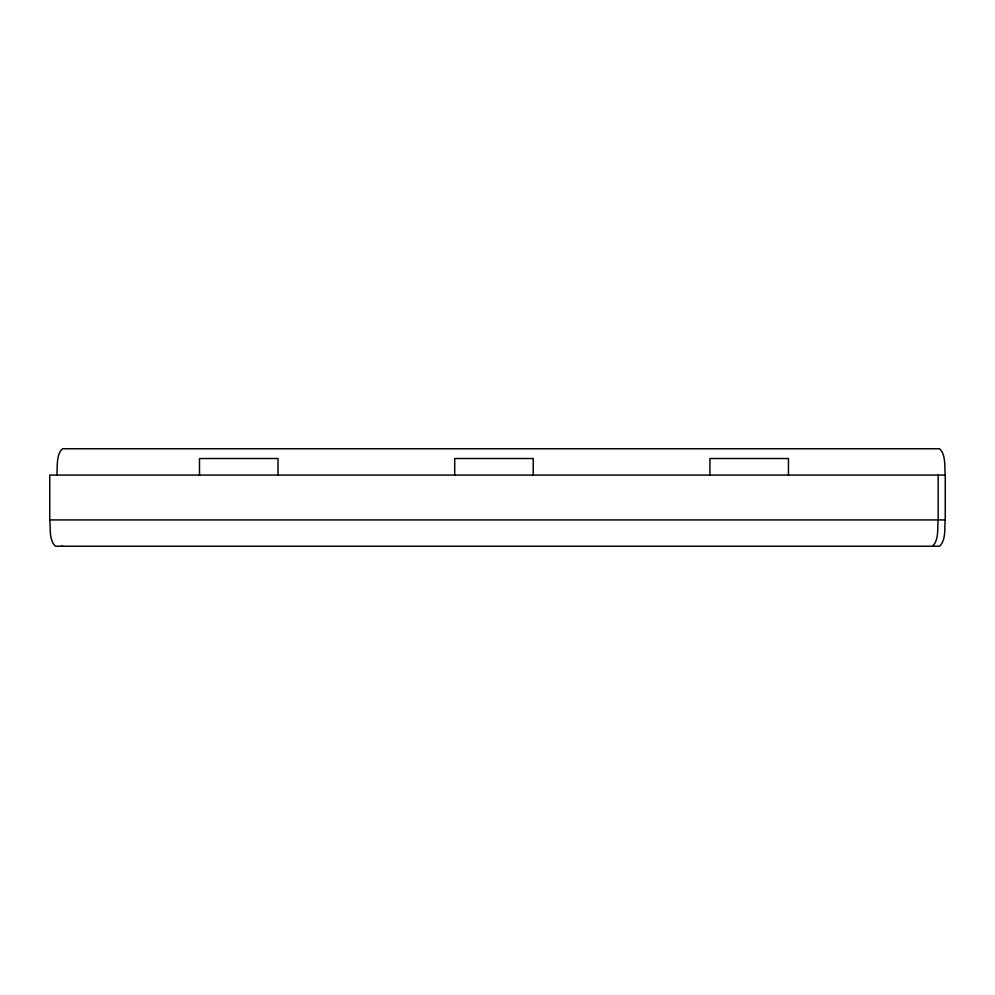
<?xml version="1.0" encoding="UTF-8"?>
<svg xmlns="http://www.w3.org/2000/svg" width="995" height="995" viewBox="0 0 995 995"><rect width="100%" height="100%" fill="white"/><g stroke="black" fill="none" stroke-linecap="round" stroke-linejoin="round"><path stroke-width="1.49" d="M56.814 475.075C57.76 466.605 55.857 455.013 62.486 448.757L939.566 448.757C946.195 455.013 944.305 466.605 945.25 475.075L945.25 519.925C944.305 528.395 946.195 539.986 939.566 546.243L55.434 546.243C48.805 539.986 50.695 528.395 49.75 519.925L49.75 475.075L945.25 475.075M932.514 546.243C939.143 539.986 937.24 528.395 938.186 519.925L938.186 475.075M49.75 519.925L945.25 519.925M61.752 546.019L62.486 546.243M788.45 475.075L788.45 458.521L709.932 458.521L709.932 475.075M533.233 475.075L533.233 458.521L454.703 458.521L454.703 475.075M278.015 475.075L278.015 458.521L199.485 458.521L199.485 475.075"/></g></svg>
